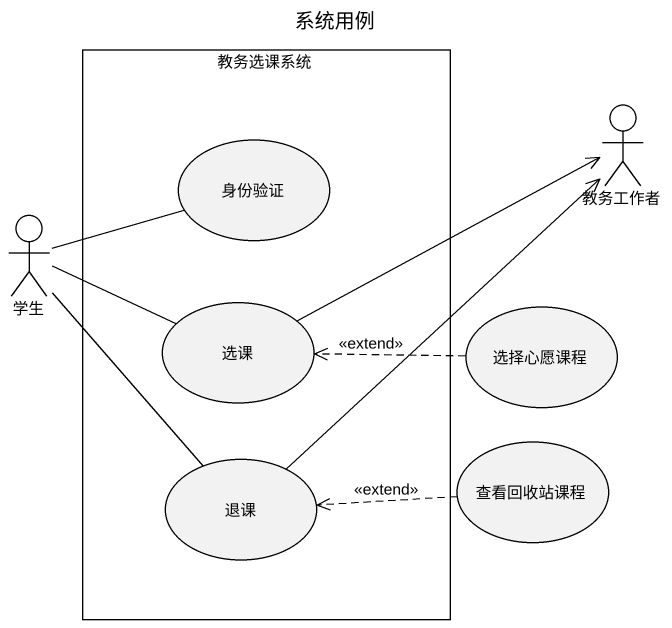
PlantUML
@startuml
title 系统用例
rectangle 教务选课系统 {
  usecase 身份验证
  usecase 选课
  usecase 退课
}
actor 教务工作者
actor 学生
usecase 选择心愿课程
usecase 查看回收站课程
教务工作者 <-- 退课
学生 -right- 身份验证
学生 -right- 选课
学生 -- 退课
选课 -right-> 教务工作者
选择心愿课程 .left.> 选课 : <<extend>>
查看回收站课程 .left.> 退课 : <<extend>>
@enduml
